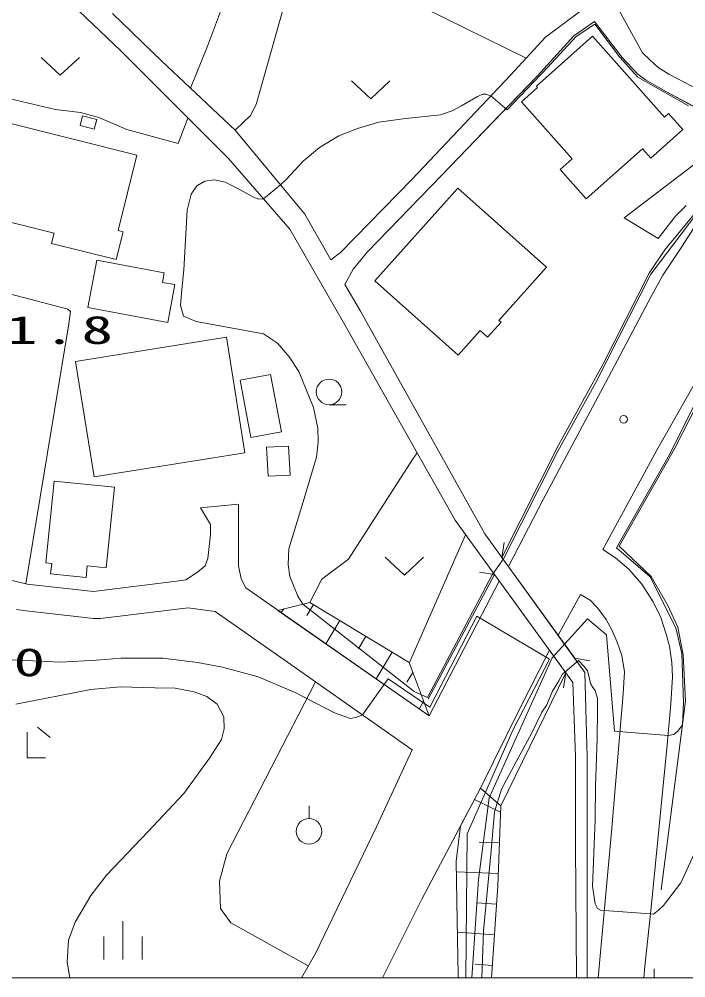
# Model space of a CAD drawing. Units: millimetres on the paper. Extents: x 20 to 1662, y 20 to 574.
# Drawn here: x 70.9 to 83.95, y 106 to 124.75 of the extents above; entities that cross this region are included whole.
import ezdxf

# ---------------------------------------------------------------- set-up
doc = ezdxf.new("R2010")
doc.units = ezdxf.units.MM
doc.layers.add('D-SUV', color=8, linetype='Continuous', lineweight=13)
doc.layers.add('D-TTL-LINE', color=7, linetype='Continuous', lineweight=13)
doc.styles.add('ＭＳ ゴシック', font='')
doc.styles.get('ＭＳ ゴシック').set_extended_font_data('MS Gothic')

msp = doc.modelspace()

# ---------------------------------------------------------------- linework, layer by layer
at = {"layer": 'D-SUV'}
for p, q in [((75.515, 126.675), (74.581, 124.223)), ((75.537, 123.079), (76.401, 126.163)), ((76.401, 126.163), (80.823, 123.989)), ((72.887, 124.127), (71.237, 125.705)), ((82.281, 125.207), (81.197, 124.399)), ((81.197, 124.399), (82.281, 125.207)), ((82.571, 125.047), (83.099, 124.091)), ((73.693, 123.929), (72.721, 124.859)), ((82.159, 124.703), (81.757, 124.425)), ((82.159, 124.703), (81.757, 124.425)), ((82.701, 123.997), (82.159, 124.703)), ((82.701, 123.997), (82.159, 124.703)), ((81.797, 124.411), (82.167, 124.653)), ((82.167, 124.653), (82.651, 124.013)), ((81.197, 124.399), (80.515, 123.651)), ((80.823, 123.989), (81.197, 124.399)), ((81.021, 123.439), (82.123, 124.419)), ((81.757, 124.425), (81.037, 123.633)), ((81.757, 124.425), (81.037, 123.633)), ((81.239, 123.807), (81.797, 124.411)), ((82.123, 124.419), (83.527, 122.835)), ((74.993, 122.023), (72.887, 124.127)), ((74.581, 124.223), (74.251, 123.401)), ((71.703, 123.652), (71.328, 124.002)), ((72.078, 124.002), (71.703, 123.652)), ((82.651, 124.013), (83.007, 123.613)), ((83.005, 123.675), (82.701, 123.997)), ((83.005, 123.675), (82.701, 123.997)), ((83.099, 124.091), (83.233, 123.959)), ((83.233, 123.959), (83.403, 123.807)), ((75.125, 122.577), (73.693, 123.929)), ((80.449, 122.977), (81.239, 123.807)), ((83.403, 123.807), (83.611, 123.675)), ((80.515, 123.651), (78.581, 121.615)), ((81.037, 123.633), (79.161, 121.691)), ((81.037, 123.633), (80.307, 122.879)), ((83.157, 123.561), (83.005, 123.675)), ((83.157, 123.561), (83.005, 123.675)), ((83.007, 123.613), (83.999, 123.053)), ((83.555, 123.333), (83.157, 123.561)), ((83.555, 123.333), (83.157, 123.561)), ((83.611, 123.675), (85.643, 122.611)), ((77.779, 123.192), (77.404, 123.542)), ((78.154, 123.542), (77.779, 123.192)), ((80.731, 123.131), (81.045, 123.411)), ((81.045, 123.411), (81.021, 123.439)), ((70.491, 123.241), (71.607, 122.983)), ((79.555, 123.057), (79.871, 123.237)), ((79.871, 123.237), (79.975, 123.281)), ((79.975, 123.281), (80.029, 123.281)), ((80.029, 123.281), (80.129, 123.247)), ((80.129, 123.247), (80.449, 122.977)), ((84.071, 123.057), (83.555, 123.333)), ((85.397, 122.347), (83.555, 123.333)), ((75.423, 122.863), (75.537, 123.079)), ((79.371, 122.955), (79.555, 123.057)), ((81.721, 122.015), (80.731, 123.131)), ((71.607, 122.983), (72.101, 122.927)), ((72.089, 122.667), (72.139, 122.857)), ((72.101, 122.927), (72.459, 122.827)), ((72.139, 122.857), (72.415, 122.787)), ((72.459, 122.827), (73.007, 122.591)), ((74.007, 122.319), (74.201, 122.815)), ((75.127, 122.575), (75.423, 122.863)), ((78.459, 122.805), (79.145, 122.881)), ((79.145, 122.881), (79.371, 122.955)), ((80.313, 122.885), (79.161, 121.691)), ((83.527, 122.835), (83.605, 122.905)), ((83.605, 122.905), (83.887, 122.589)), ((70.653, 122.727), (73.199, 122.091)), ((72.365, 122.597), (72.089, 122.667)), ((72.415, 122.787), (72.365, 122.597)), ((77.521, 122.611), (77.935, 122.737)), ((77.935, 122.737), (78.459, 122.805)), ((73.007, 122.591), (74.007, 122.319)), ((76.487, 120.937), (75.125, 122.577)), ((76.775, 122.237), (77.157, 122.465)), ((77.157, 122.465), (77.521, 122.611)), ((83.887, 122.589), (83.259, 122.031)), ((73.199, 122.091), (72.833, 120.617)), ((76.455, 121.975), (76.775, 122.237)), ((83.099, 122.211), (81.999, 121.237)), ((82.737, 120.863), (84.333, 122.077)), ((83.259, 122.031), (83.099, 122.211)), ((76.193, 120.645), (74.993, 122.023)), ((76.125, 121.613), (76.455, 121.975)), ((81.489, 121.809), (81.721, 122.015)), ((79.161, 121.691), (77.707, 120.189)), ((79.161, 121.691), (77.707, 120.189)), ((81.999, 121.237), (81.489, 121.809)), ((74.373, 121.487), (74.531, 121.579)), ((74.531, 121.579), (74.721, 121.605)), ((74.721, 121.605), (74.927, 121.563)), ((74.927, 121.563), (75.165, 121.443)), ((75.681, 121.233), (76.011, 121.509)), ((76.011, 121.509), (76.125, 121.613)), ((78.581, 121.615), (77.189, 120.185)), ((74.187, 121.011), (74.267, 121.329)), ((74.267, 121.329), (74.373, 121.487)), ((75.165, 121.443), (75.481, 121.265)), ((77.861, 119.633), (79.483, 121.447)), ((79.483, 121.447), (81.217, 119.897)), ((75.481, 121.265), (75.591, 121.231)), ((75.591, 121.231), (75.681, 121.233)), ((74.121, 119.847), (74.187, 121.011)), ((77.001, 120.043), (76.487, 120.937)), ((84.159, 120.949), (83.263, 119.765)), ((83.539, 120.237), (84.243, 121.093)), ((83.743, 120.899), (83.953, 121.107)), ((84.371, 121.087), (83.877, 120.311)), ((71.581, 120.561), (70.199, 120.905)), ((82.737, 120.863), (83.403, 120.461)), ((83.403, 120.461), (83.743, 120.899)), ((71.533, 120.361), (71.581, 120.561)), ((72.931, 120.593), (72.795, 120.047)), ((72.833, 120.617), (72.931, 120.593)), ((77.243, 118.819), (76.193, 120.645)), ((72.795, 120.047), (71.533, 120.361)), ((77.189, 120.185), (77.001, 120.043)), ((77.707, 120.189), (77.433, 119.857)), ((77.707, 120.189), (77.433, 119.857)), ((83.229, 119.779), (83.539, 120.237)), ((83.877, 120.311), (83.497, 119.741)), ((72.243, 119.111), (72.415, 120.033)), ((72.415, 120.033), (73.735, 119.789)), ((74.081, 119.463), (74.121, 119.847)), ((77.433, 119.857), (77.275, 119.563)), ((77.433, 119.857), (77.275, 119.563)), ((81.217, 119.897), (80.289, 118.859)), ((69.707, 119.639), (71.847, 119.075)), ((73.735, 119.789), (73.701, 119.601)), ((79.489, 118.179), (77.861, 119.633)), ((83.263, 119.765), (82.183, 117.641)), ((82.325, 117.997), (83.229, 119.779)), ((83.497, 119.741), (83.269, 119.323)), ((73.701, 119.601), (73.947, 119.557)), ((73.947, 119.557), (73.809, 118.819)), ((74.055, 119.153), (74.081, 119.463)), ((77.275, 119.563), (77.577, 119.039)), ((77.275, 119.563), (77.577, 119.039)), ((83.269, 119.323), (82.433, 117.749)), ((71.847, 119.075), (71.899, 119.031)), ((73.809, 118.819), (72.243, 119.111)), ((74.117, 118.941), (74.055, 119.153)), ((83.377, 116.321), (85.001, 119.181)), ((71.899, 119.031), (71.871, 118.791)), ((74.359, 118.835), (74.117, 118.941)), ((77.577, 119.039), (78.425, 117.521)), ((77.577, 119.039), (80.011, 114.683)), ((71.871, 118.791), (71.029, 113.703)), ((75.677, 118.593), (74.359, 118.835)), ((79.433, 114.949), (77.243, 118.819)), ((80.329, 118.825), (80.063, 118.529)), ((80.289, 118.859), (80.329, 118.825)), ((72.003, 118.055), (74.953, 118.527)), ((74.953, 118.527), (75.315, 116.265)), ((75.953, 118.411), (75.677, 118.593)), ((79.919, 118.659), (79.489, 118.179)), ((80.063, 118.529), (79.919, 118.659)), ((83.655, 116.279), (84.779, 118.551)), ((84.835, 118.529), (83.725, 116.343)), ((76.181, 118.145), (75.953, 118.411)), ((76.371, 117.859), (76.181, 118.145)), ((72.365, 115.795), (72.003, 118.055)), ((81.455, 116.419), (82.325, 117.997)), ((75.223, 117.689), (75.819, 117.799)), ((75.819, 117.799), (76.029, 116.677)), ((76.659, 117.151), (76.371, 117.859)), ((82.433, 117.749), (81.159, 115.367)), ((75.435, 116.565), (75.223, 117.689)), ((82.183, 117.641), (81.439, 116.303)), ((76.963, 117.209), (77.298, 117.209)), ((76.745, 116.751), (76.659, 117.151)), ((76.029, 116.677), (75.435, 116.565)), ((76.753, 116.475), (76.745, 116.751)), ((76.715, 116.181), (76.753, 116.475)), ((75.315, 116.265), (72.365, 115.795)), ((75.739, 116.379), (76.171, 116.401)), ((75.769, 115.809), (75.739, 116.379)), ((76.171, 116.401), (76.199, 115.831)), ((78.599, 116.139), (78.689, 116.265)), ((80.345, 114.221), (81.455, 116.419)), ((81.439, 116.303), (80.375, 114.195)), ((82.319, 114.379), (83.377, 116.321)), ((82.591, 114.411), (83.655, 116.279)), ((83.725, 116.343), (82.643, 114.443)), ((76.455, 115.311), (76.715, 116.181)), ((77.345, 114.187), (78.599, 116.139)), ((71.417, 114.115), (71.583, 115.715)), ((71.583, 115.715), (72.763, 115.593)), ((76.199, 115.831), (75.769, 115.809)), ((72.763, 115.593), (72.597, 114.017)), ((76.177, 114.387), (76.455, 115.311)), ((81.159, 115.367), (80.473, 114.043)), ((74.445, 115.193), (75.189, 115.263)), ((74.643, 114.869), (74.445, 115.193)), ((75.189, 114.057), (75.189, 115.263)), ((79.769, 114.481), (79.433, 114.949)), ((74.643, 114.671), (74.643, 114.869)), ((74.589, 114.201), (74.643, 114.671)), ((79.635, 114.665), (78.541, 112.165)), ((80.011, 114.683), (81.971, 111.973)), ((76.163, 114.081), (76.177, 114.387)), ((81.733, 111.779), (79.769, 114.481)), ((80.345, 114.221), (80.393, 114.517)), ((82.571, 114.213), (82.319, 114.379)), ((83.249, 113.841), (82.591, 114.411)), ((82.643, 114.443), (83.269, 113.849)), ((74.535, 114.057), (74.589, 114.201)), ((76.819, 113.799), (77.345, 114.187)), ((78.439, 113.878), (78.064, 114.228)), ((78.814, 114.228), (78.439, 113.878)), ((80.375, 114.195), (80.157, 113.883)), ((81.771, 112.249), (80.345, 114.221)), ((82.829, 113.993), (82.571, 114.213)), ((69.397, 114.093), (71.055, 113.697)), ((71.535, 114.103), (71.417, 114.115)), ((71.513, 113.899), (71.535, 114.103)), ((72.231, 114.057), (72.207, 113.827)), ((72.597, 114.017), (72.231, 114.057)), ((74.391, 113.931), (74.535, 114.057)), ((75.243, 113.805), (75.189, 114.057)), ((76.195, 113.851), (76.163, 114.081)), ((72.207, 113.827), (71.513, 113.899)), ((74.157, 113.787), (74.391, 113.931)), ((76.351, 113.467), (76.195, 113.851)), ((80.157, 113.883), (78.887, 111.485)), ((78.901, 111.447), (80.201, 113.885)), ((80.201, 113.885), (79.905, 113.931)), ((80.201, 113.885), (81.597, 111.967)), ((83.087, 113.699), (82.829, 113.993)), ((83.749, 112.843), (83.249, 113.841)), ((83.269, 113.849), (83.595, 113.281)), ((71.055, 113.697), (72.353, 113.553)), ((72.353, 113.553), (74.083, 113.769)), ((74.083, 113.769), (74.157, 113.787)), ((75.333, 113.625), (75.243, 113.805)), ((78.921, 111.121), (75.333, 113.625)), ((76.589, 113.339), (76.819, 113.799)), ((80.295, 113.755), (78.921, 111.121)), ((83.307, 113.355), (83.087, 113.699)), ((76.451, 113.305), (76.351, 113.467)), ((81.885, 113.497), (81.445, 112.699)), ((81.447, 112.699), (81.885, 113.497)), ((81.885, 113.497), (82.073, 113.383)), ((82.073, 113.383), (81.885, 113.497)), ((75.961, 113.187), (76.589, 113.339)), ((78.627, 111.603), (76.451, 113.305)), ((76.657, 113.299), (76.529, 113.089)), ((76.589, 113.339), (78.533, 112.169)), ((82.073, 113.383), (82.217, 113.239)), ((82.217, 113.239), (82.073, 113.383)), ((83.455, 113.049), (83.307, 113.355)), ((83.595, 113.281), (83.793, 112.857)), ((70.847, 113.205), (71.037, 113.175)), ((71.037, 113.175), (72.351, 113.025)), ((72.491, 113.025), (74.205, 113.235)), ((74.205, 113.235), (74.733, 113.165)), ((74.733, 113.165), (76.213, 112.129)), ((78.921, 111.121), (75.961, 113.187)), ((76.083, 113.215), (76.021, 113.145)), ((79.857, 113.071), (78.933, 111.293)), ((81.277, 112.235), (79.857, 113.071)), ((82.217, 113.239), (82.389, 113.009)), ((82.389, 113.009), (82.217, 113.239)), ((72.351, 113.025), (72.491, 113.025)), ((77.171, 112.989), (76.897, 112.533)), ((81.333, 112.259), (82.025, 113.019)), ((82.025, 113.019), (82.395, 112.709)), ((82.389, 113.009), (82.505, 112.793)), ((82.505, 112.793), (82.389, 113.009)), ((83.565, 112.719), (83.455, 113.049)), ((81.971, 111.973), (81.447, 112.699)), ((82.395, 112.709), (82.551, 110.823)), ((82.505, 112.793), (82.605, 112.563)), ((82.605, 112.563), (82.505, 112.793)), ((83.625, 112.485), (83.565, 112.719)), ((83.867, 112.343), (83.749, 112.843)), ((83.793, 112.857), (83.893, 112.315)), ((77.685, 112.679), (77.537, 112.435)), ((82.605, 112.563), (82.691, 112.303)), ((82.691, 112.303), (82.605, 112.563)), ((78.199, 112.371), (77.883, 111.845)), ((80.675, 111.229), (81.275, 112.409)), ((80.675, 111.229), (81.275, 112.409)), ((81.275, 112.409), (81.597, 111.967)), ((83.675, 112.167), (83.625, 112.485)), ((83.903, 111.387), (83.867, 112.343)), ((83.893, 112.315), (83.941, 111.409)), ((71.705, 112.173), (70.445, 112.235)), ((72.405, 112.211), (71.705, 112.173)), ((72.893, 112.253), (72.405, 112.211)), ((73.711, 112.249), (72.893, 112.253)), ((74.389, 112.169), (73.711, 112.249)), ((74.875, 112.079), (74.389, 112.169)), ((76.213, 112.129), (78.589, 110.459)), ((78.533, 112.169), (78.921, 111.121)), ((78.541, 112.165), (78.533, 112.169)), ((80.099, 109.523), (81.333, 112.259)), ((80.569, 110.857), (81.277, 112.235)), ((81.845, 112.205), (81.531, 111.941)), ((81.771, 112.249), (82.067, 112.201)), ((81.957, 112.091), (81.845, 112.205)), ((82.691, 112.303), (82.749, 111.987)), ((82.749, 111.987), (82.691, 112.303)), ((83.687, 111.885), (83.675, 112.167)), ((75.577, 111.887), (74.875, 112.079)), ((78.605, 111.973), (78.487, 111.781)), ((81.597, 111.967), (80.327, 109.363)), ((81.531, 111.941), (81.459, 111.811)), ((81.597, 111.967), (81.549, 111.671)), ((82.019, 112.007), (81.957, 112.091)), ((82.015, 110.317), (81.971, 111.973)), ((81.971, 111.973), (82.015, 110.317)), ((82.053, 111.883), (82.019, 112.007)), ((82.749, 111.987), (82.721, 111.555)), ((82.721, 111.555), (82.749, 111.987)), ((74.965, 108.423), (76.697, 111.789)), ((76.297, 111.581), (75.577, 111.887)), ((78.119, 111.845), (77.615, 111.145)), ((78.933, 111.293), (78.119, 111.845)), ((81.459, 111.811), (81.337, 111.605)), ((81.789, 110.329), (81.733, 111.779)), ((82.083, 111.759), (82.053, 111.883)), ((82.129, 111.677), (82.083, 111.759)), ((83.651, 111.359), (83.687, 111.885)), ((72.303, 111.639), (70.833, 111.351)), ((72.879, 111.691), (72.303, 111.639)), ((73.555, 111.673), (72.879, 111.691)), ((73.949, 111.663), (73.555, 111.673)), ((74.325, 111.593), (73.949, 111.663)), ((74.569, 111.505), (74.325, 111.593)), ((77.069, 111.183), (76.297, 111.581)), ((78.887, 111.485), (78.627, 111.603)), ((81.337, 111.605), (81.225, 111.337)), ((82.173, 111.621), (82.129, 111.677)), ((82.219, 111.463), (82.173, 111.621)), ((74.771, 111.349), (74.569, 111.505)), ((78.813, 111.409), (78.729, 111.255)), ((82.219, 111.233), (82.219, 111.463)), ((82.721, 111.555), (82.491, 108.857)), ((82.491, 108.857), (82.721, 111.555)), ((83.941, 111.409), (83.463, 107.723)), ((83.881, 110.949), (83.903, 111.387)), ((74.903, 111.103), (74.771, 111.349)), ((77.383, 111.073), (77.069, 111.183)), ((79.925, 109.711), (80.675, 111.229)), ((79.925, 109.711), (80.675, 111.229)), ((81.127, 111.197), (80.931, 110.789)), ((81.225, 111.337), (81.127, 111.197)), ((82.211, 110.679), (82.219, 111.233)), ((83.583, 110.557), (83.651, 111.359)), ((74.911, 110.867), (74.903, 111.103)), ((77.509, 111.099), (77.383, 111.073)), ((77.615, 111.145), (77.509, 111.099)), ((71.253, 110.903), (71.503, 110.703)), ((74.855, 110.661), (74.911, 110.867)), ((79.667, 108.819), (80.569, 110.857)), ((82.551, 110.823), (83.599, 110.741)), ((83.713, 110.761), (83.787, 110.821)), ((83.787, 110.821), (83.881, 110.949)), ((71.053, 110.303), (71.053, 110.803)), ((74.623, 110.295), (74.855, 110.661)), ((80.931, 110.789), (80.675, 110.321)), ((82.179, 109.753), (82.211, 110.679)), ((83.599, 110.741), (83.713, 110.761)), ((78.589, 110.459), (77.891, 108.951)), ((83.273, 107.439), (83.583, 110.557)), ((71.413, 110.303), (71.053, 110.303)), ((74.121, 109.603), (74.623, 110.295)), ((80.675, 110.321), (80.341, 109.687)), ((81.789, 108.583), (81.789, 110.329)), ((82.015, 106), (82.015, 110.317)), ((82.015, 110.317), (82.015, 106)), ((78.777, 107.541), (79.925, 109.711)), ((79.535, 108.973), (79.925, 109.711)), ((80.327, 109.363), (79.925, 109.711)), ((79.925, 109.711), (80.327, 109.363)), ((80.341, 109.687), (80.201, 109.247)), ((82.173, 109.095), (82.179, 109.753)), ((73.415, 108.857), (74.121, 109.603)), ((79.887, 107.921), (80.099, 109.523)), ((76.571, 109.365), (76.571, 109.115)), ((80.321, 109.239), (79.807, 109.487)), ((80.327, 109.363), (80.267, 107.799)), ((80.201, 109.247), (80.129, 108.419)), ((77.891, 108.951), (76.695, 106.479)), ((79.451, 108.281), (79.535, 108.973)), ((82.121, 107.793), (82.173, 109.095)), ((72.615, 108.015), (73.415, 108.857)), ((79.64, 106), (79.667, 108.819)), ((82.491, 108.857), (82.232, 106)), ((82.232, 106), (82.491, 108.857)), ((80.299, 108.639), (79.899, 108.655)), ((81.806, 106), (81.789, 108.583)), ((74.817, 107.893), (74.965, 108.423)), ((80.129, 108.419), (79.985, 106.921)), ((84.115, 108.439), (83.849, 107.855)), ((79.471, 107.115), (79.451, 108.281)), ((72.301, 107.609), (72.615, 108.015)), ((80.277, 108.039), (79.455, 108.071)), ((74.835, 107.357), (74.817, 107.893)), ((79.761, 106), (79.887, 107.921)), ((83.849, 107.855), (83.507, 107.417)), ((80.267, 107.799), (80.144, 106)), ((82.173, 107.447), (82.121, 107.793)), ((71.995, 107.089), (72.301, 107.609)), ((78.008, 106), (78.777, 107.541)), ((80.243, 107.441), (79.853, 107.467)), ((82.219, 107.357), (82.173, 107.447)), ((83.145, 106.221), (83.273, 107.439)), ((75.043, 107.073), (74.835, 107.357)), ((82.277, 107.323), (82.219, 107.357)), ((82.351, 107.319), (82.277, 107.323)), ((83.253, 107.253), (82.351, 107.319)), ((83.313, 107.247), (83.253, 107.253)), ((83.409, 107.321), (83.313, 107.247)), ((83.507, 107.417), (83.409, 107.321)), ((71.861, 106.735), (71.995, 107.089)), ((72.927, 106.358), (72.927, 107.108)), ((76.555, 106.235), (75.043, 107.073)), ((79.489, 106.073), (79.471, 107.115)), ((80.203, 106.843), (79.475, 106.893)), ((79.985, 106.921), (79.951, 106)), ((71.837, 106.307), (71.861, 106.735)), ((72.552, 106.358), (72.552, 106.808)), ((73.302, 106.358), (73.302, 106.808)), ((71.887, 106), (71.837, 106.307)), ((76.695, 106.479), (76.423, 106)), ((80.161, 106.243), (79.823, 106.267)), ((83.127, 106), (83.145, 106.221)), ((83.327, 106.175), (83.325, 106)), ((79.49, 106), (79.489, 106.073))]:
    msp.add_line(p, q, dxfattribs=at)
for centre, radius in [((76.963, 117.459), 0.25), ((82.729, 116.923), 0.075), ((76.571, 108.865), 0.25)]:
    msp.add_circle(centre, radius, dxfattribs=at)
at = {"layer": 'D-TTL-LINE'}
msp.add_line((25, 106), (125, 106), dxfattribs=at)

# ---------------------------------------------------------------- texts
at = {"layer": 'D-SUV', "insert": (69.895, 118.389), "char_height": 0.5499, "attachment_point": 7, "style": 'ＭＳ ゴシック'}
msp.add_mtext('\\T1.2;\\W1.65;11.8', dxfattribs=at)
at = {"layer": 'D-SUV', "insert": (70.033, 111.945), "char_height": 0.5499, "attachment_point": 7, "rotation": 357, "style": 'ＭＳ ゴシック'}
msp.add_mtext('\\T1.2;\\W1.65;10', dxfattribs=at)

doc.saveas('drawing.dxf')
